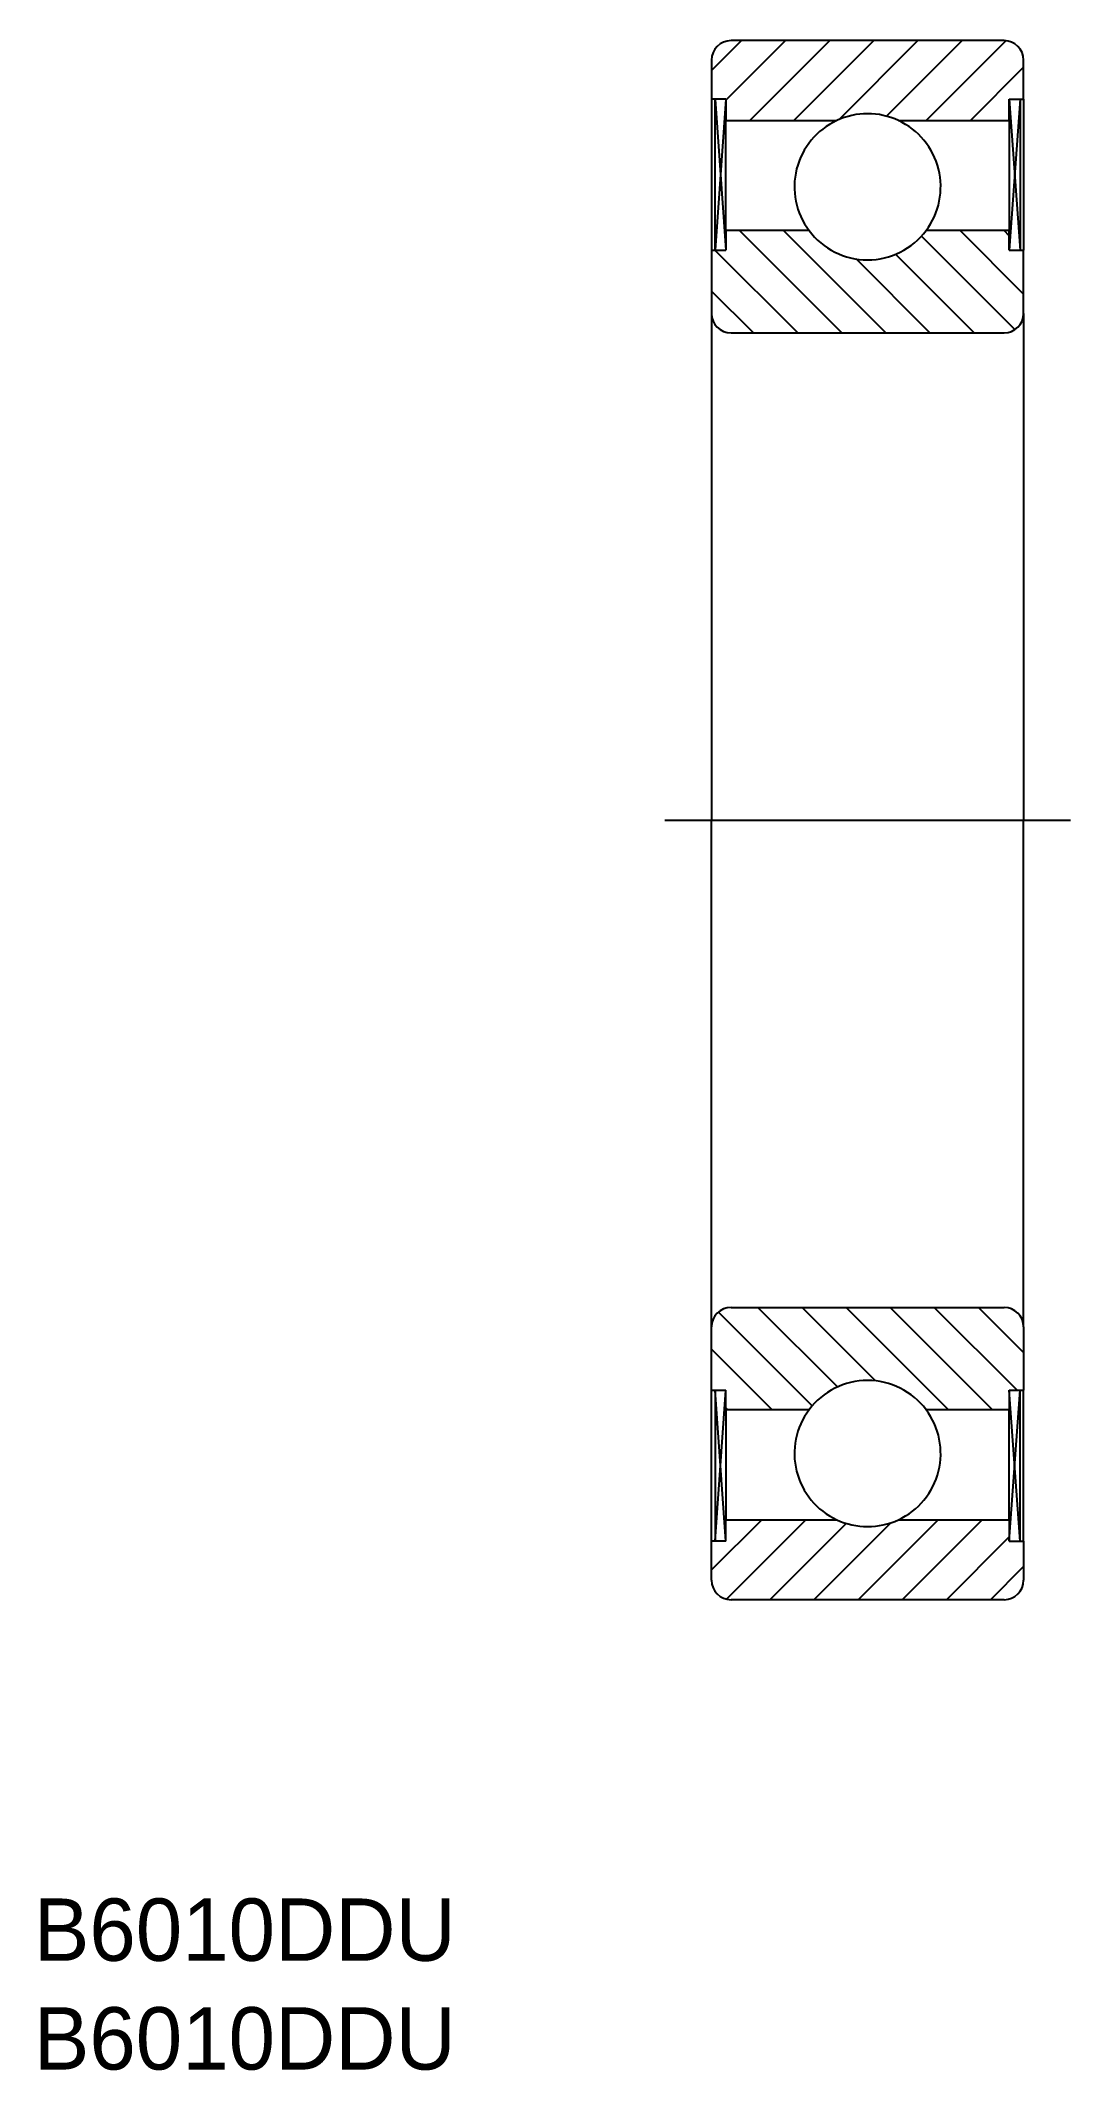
# Model space of a CAD drawing. Extents: x 170 to 223, y 76 to 180.
import ezdxf

# ---------------------------------------------------------------- set-up
doc = ezdxf.new("R2010")
doc.units = 0
doc.linetypes.add('CNS_CENTER', pattern=[1.5, 0.45, -0.5, 0.05, -0.5])
doc.layers.get('0').update_dxf_attribs({"linetype": 'CONTINUOUS'})
doc.layers.add('CENTER', color=1, linetype='CNS_CENTER')

msp = doc.modelspace()

# ---------------------------------------------------------------- linework, layer by layer
at = {"color": 3, "linetype": 'CONTINUOUS'}
for p, q in [((204.18, 178.52), (205.71, 180.05)), ((204.92, 176.99), (207.98, 180.05)), ((206.14, 175.95), (210.24, 180.05)), ((208.4, 175.95), (212.5, 180.05)), ((210.72, 176), (214.76, 180.05)), ((213.15, 176.17), (217.03, 180.05)), ((215.19, 175.95), (219.28, 180.05)), ((217.45, 175.95), (220.18, 178.68)), ((210.86, 165.05), (205.61, 170.3)), ((213.12, 165.05), (207.87, 170.3)), ((219.74, 165.22), (214.94, 170.02)), ((220.18, 167.04), (216.92, 170.3)), ((219.44, 170.04), (219.18, 170.3)), ((208.6, 165.05), (204.35, 169.3)), ((215.38, 165.05), (211.59, 168.85)), ((217.65, 165.05), (213.61, 169.09)), ((206.33, 165.05), (204.18, 167.2)), ((209.34, 110), (204.53, 114.81)), ((210.64, 110.97), (206.55, 115.05)), ((212.59, 111.28), (208.82, 115.05)), ((216.33, 109.8), (211.08, 115.05)), ((218.59, 109.8), (213.34, 115.05)), ((219.85, 110.8), (215.6, 115.05)), ((220.18, 112.74), (217.87, 115.05)), ((207.28, 109.8), (204.18, 112.9)), ((204.18, 101.58), (206.75, 104.15)), ((204.94, 100.08), (209.01, 104.15)), ((207.17, 100.05), (211.09, 103.96)), ((209.43, 100.05), (213.38, 104)), ((211.7, 100.05), (215.8, 104.15)), ((213.96, 100.05), (218.06, 104.15)), ((216.22, 100.05), (219.44, 103.27)), ((218.49, 100.05), (220.18, 101.75))]:
    msp.add_line(p, q, dxfattribs=at)
at = {"color": 7, "linetype": 'CONTINUOUS'}
for p, q in [((219.18, 180.05), (205.18, 180.05)), ((204.18, 179.05), (204.18, 177.05)), ((220.18, 177.05), (220.18, 179.05)), ((204.92, 177.05), (204.18, 177.05)), ((204.18, 177.05), (204.18, 169.3)), ((204.36, 169.3), (204.36, 177.05)), ((204.36, 177.05), (204.92, 169.3)), ((204.92, 177.05), (204.36, 169.3)), ((204.92, 177.05), (204.92, 175.95)), ((219.44, 175.95), (219.44, 177.05)), ((219.44, 177.05), (220.18, 177.05)), ((219.44, 177.05), (220, 169.3)), ((220, 177.05), (219.44, 169.3)), ((220, 177.05), (220, 169.3)), ((220.18, 177.05), (220.18, 169.3)), ((204.92, 175.95), (210.6, 175.95)), ((204.92, 170.3), (204.92, 175.95)), ((213.76, 175.95), (219.44, 175.95)), ((219.44, 175.95), (219.44, 170.3)), ((209.18, 170.3), (204.92, 170.3)), ((204.92, 170.3), (204.92, 169.3)), ((219.44, 170.3), (215.18, 170.3)), ((219.44, 169.3), (219.44, 170.3)), ((204.18, 169.3), (204.18, 166.05)), ((204.18, 169.3), (204.92, 169.3)), ((219.44, 169.3), (220.18, 169.3)), ((220.18, 166.05), (220.18, 169.3)), ((204.18, 166.05), (204.18, 140.05)), ((220.18, 166.05), (220.18, 140.05)), ((205.18, 165.05), (219.18, 165.05)), ((204.18, 114.05), (204.18, 140.05)), ((220.18, 114.05), (220.18, 140.05)), ((205.18, 115.05), (219.18, 115.05)), ((204.18, 110.8), (204.18, 114.05)), ((220.18, 114.05), (220.18, 110.8)), ((204.18, 103.05), (204.18, 110.8)), ((204.18, 110.8), (204.92, 110.8)), ((204.36, 110.8), (204.36, 103.05)), ((204.36, 103.05), (204.92, 110.8)), ((204.92, 103.05), (204.36, 110.8)), ((204.92, 109.8), (204.92, 110.8)), ((219.44, 110.8), (219.44, 109.8)), ((219.44, 110.8), (220.18, 110.8)), ((219.44, 103.05), (220, 110.8)), ((220, 103.05), (219.44, 110.8)), ((220, 103.05), (220, 110.8)), ((220.18, 103.05), (220.18, 110.8)), ((205.01, 109.8), (204.92, 109.9)), ((209.18, 109.8), (204.92, 109.8)), ((204.92, 109.8), (204.92, 104.15)), ((219.44, 109.8), (215.18, 109.8)), ((219.44, 104.15), (219.44, 109.8)), ((204.92, 104.15), (210.6, 104.15)), ((204.92, 103.05), (204.92, 104.15)), ((213.76, 104.15), (219.44, 104.15)), ((219.44, 104.15), (219.44, 103.05)), ((204.18, 101.05), (204.18, 103.05)), ((204.92, 103.05), (204.18, 103.05)), ((219.44, 103.05), (220.18, 103.05)), ((220.18, 103.05), (220.18, 101.05)), ((219.18, 100.05), (205.18, 100.05))]:
    msp.add_line(p, q, dxfattribs=at)
for centre, radius, start, end in [((205.18, 179.05), 1, 90, 180), ((219.18, 179.05), 1, 0, 90), ((212.18, 172.55), 3.75, 65.0487, 114.9513), ((212.18, 172.55), 3.75, 114.9513, 216.8699), ((212.18, 172.55), 3.75, 323.1301, 65.0487), ((212.18, 172.55), 3.75, 216.8699, 323.1301), ((205.18, 166.05), 1, 180, 270), ((219.18, 166.05), 1, 270, 0), ((205.18, 114.05), 1, 90, 180), ((219.18, 114.05), 1, 0, 90), ((212.18, 107.55), 3.75, 36.8699, 143.1301), ((212.18, 107.55), 3.75, 143.1301, 245.0487), ((212.18, 107.55), 3.75, 294.9513, 36.8699), ((212.18, 107.55), 3.75, 245.0487, 294.9513), ((205.18, 101.05), 1, 180, 270), ((219.18, 101.05), 1, 270, 0)]:
    msp.add_arc(centre, radius, start, end, dxfattribs=at)
at = {"layer": 'CENTER', "color": 1, "linetype": 'CONTINUOUS'}
msp.add_line((201.78, 140.05), (222.58, 140.05), dxfattribs=at)

# ---------------------------------------------------------------- texts
at = {"color": 7, "linetype": 'CONTINUOUS'}
for p in [(169.42, 81.52), (169.42, 75.94)]:
    msp.add_text('B6010DDU', height=3.2, dxfattribs=at).set_placement(p)

doc.saveas('drawing.dxf')
